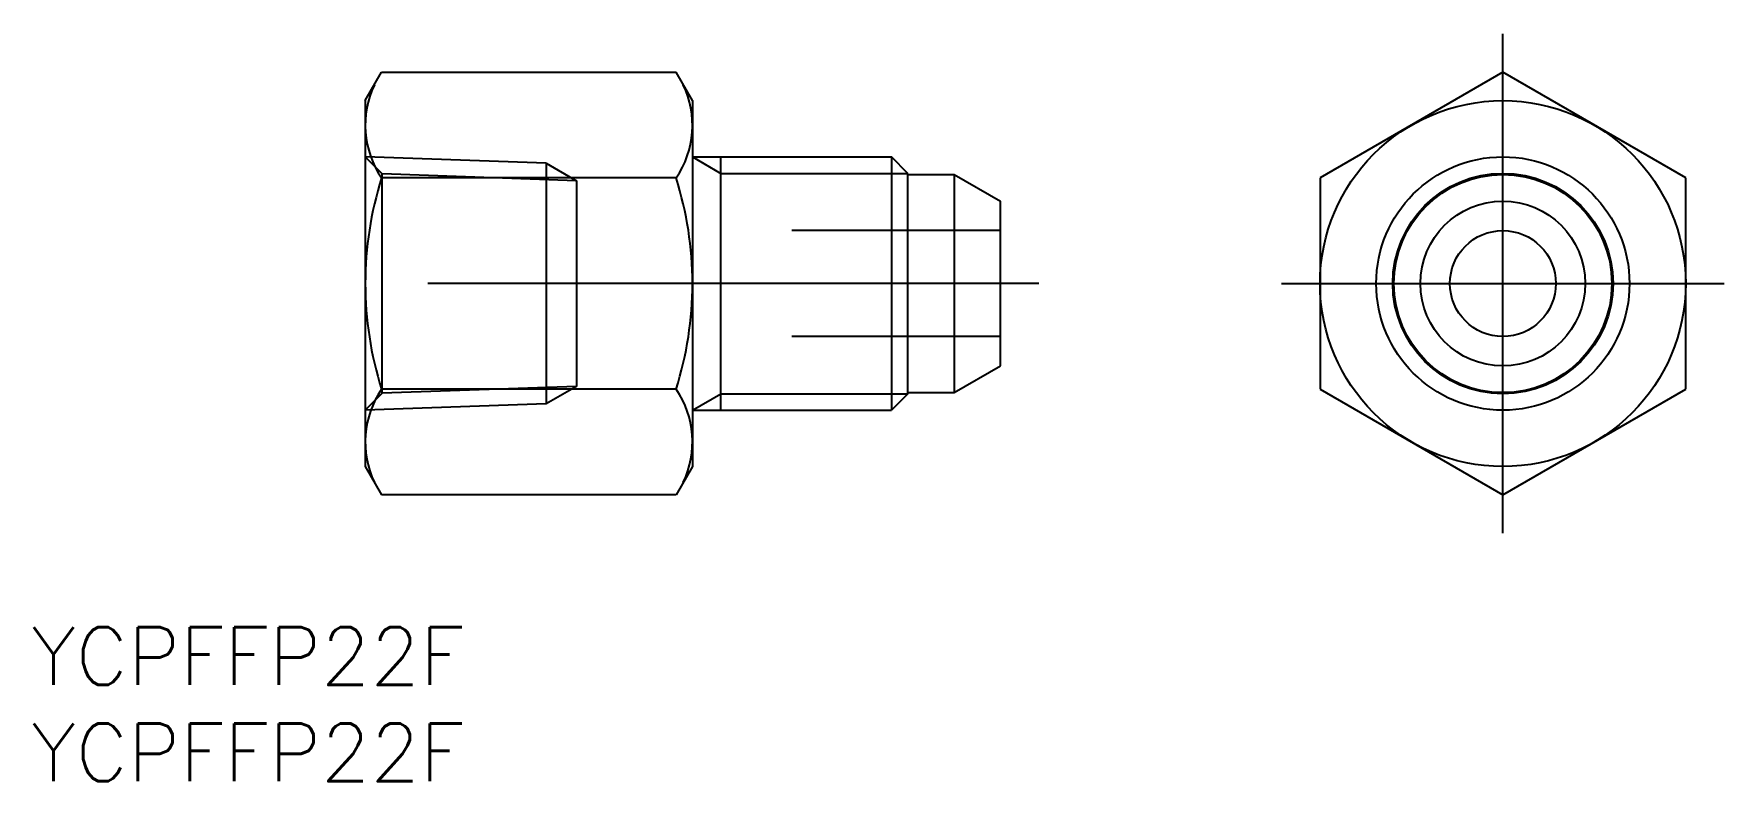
# Model space of a CAD drawing. Extents: x -76.3 to 11.5, y -25.8 to 13.
import ezdxf

# ---------------------------------------------------------------- set-up
doc = ezdxf.new("R2010")
doc.units = 0
doc.linetypes.add('CENTER', pattern=[50.8, 31.75, -6.35, 6.35, -6.35])
doc.linetypes.add('DASHED', pattern=[19.05, 12.7, -6.35])
doc.layers.get('0').update_dxf_attribs({"linetype": 'CONTINUOUS'})
doc.layers.add('CENTER', color=1, linetype='CENTER')
doc.styles.get("Standard").update_dxf_attribs({"font": 'txt.shx', "height": 3, "bigfont": 'bigfont.shx'})

msp = doc.modelspace()

# ---------------------------------------------------------------- linework, layer by layer
at = {"color": 7, "linetype": 'CONTINUOUS'}
for p, q in [((-59.109, 9.5), (-58.26, 10.97)), ((-58.26, 10.97), (-42.957, 10.97)), ((-42.109, 9.5), (-42.957, 10.97)), ((0, 10.97), (-9.5, 5.485)), ((9.5, 5.485), (0, 10.97)), ((-59.109, 9.5), (-59.109, -9.5)), ((-42.109, 9.5), (-42.109, -9.5)), ((-42.109, 6.578), (-31.765, 6.578)), ((-40.626, -6.579), (-40.626, 6.578)), ((-31.765, 6.578), (-31.765, -6.579)), ((-30.909, 5.723), (-31.765, 6.578)), ((-42.957, 5.485), (-58.26, 5.485)), ((-30.909, -5.723), (-30.909, 5.723)), ((-30.909, 5.665), (-28.509, 5.665)), ((-28.509, 5.665), (-28.509, -5.665)), ((-28.509, 5.665), (-26.109, 4.28)), ((-9.5, 5.485), (-9.5, -5.485)), ((9.5, -5.485), (9.5, 5.485)), ((-26.109, -4.28), (-26.109, 4.28)), ((-28.509, -5.665), (-26.109, -4.28)), ((-42.957, -5.485), (-58.26, -5.485)), ((-30.909, -5.723), (-31.765, -6.579)), ((-30.909, -5.665), (-28.509, -5.665)), ((-9.5, -5.485), (0, -10.97)), ((0, -10.97), (9.5, -5.485)), ((-42.109, -6.579), (-31.765, -6.579)), ((-59.109, -9.5), (-58.26, -10.97)), ((-42.109, -9.5), (-42.957, -10.97)), ((-42.957, -10.97), (-58.26, -10.97))]:
    msp.add_line(p, q, dxfattribs=at)
at = {"color": 3, "linetype": 'DASHED'}
for p, q in [((-58.222, 5.692), (-59.109, 6.578)), ((-49.709, 6.25), (-59.109, 6.578)), ((-49.709, 6.25), (-48.131, 5.339)), ((-49.709, 6.25), (-49.709, -6.25)), ((-48.131, 5.339), (-58.222, 5.692)), ((-58.222, -5.692), (-58.222, 5.692)), ((-48.131, 5.339), (-48.131, -5.339)), ((-26.109, 2.75), (-36.937, 2.75)), ((-26.109, -2.75), (-36.937, -2.75)), ((-58.222, -5.692), (-59.109, -6.579)), ((-48.131, -5.339), (-58.222, -5.692)), ((-48.131, -5.339), (-49.709, -6.25)), ((-49.709, -6.25), (-59.109, -6.579))]:
    msp.add_line(p, q, dxfattribs=at)
at = {"color": 3, "linetype": 'CONTINUOUS'}
for p, q in [((-42.109, 6.578), (-40.626, 5.723)), ((-40.626, 5.723), (-30.909, 5.723)), ((-42.109, -6.579), (-40.626, -5.723)), ((-40.626, -5.723), (-30.909, -5.723))]:
    msp.add_line(p, q, dxfattribs=at)
at = {"color": 7, "linetype": 'CONTINUOUS'}
for radius in [9.5, 6.579, 5.665, 4.28, 2.75]:
    msp.add_circle((0, 0), radius, dxfattribs=at)
at = {"color": 3, "linetype": 'CONTINUOUS'}
msp.add_circle((0, 0), 5.723, dxfattribs=at)
at = {"color": 7, "linetype": 'CONTINUOUS'}
for centre, radius, start, end in [((-54.253, 8.227), 4.856, 154.38425, 214.38425), ((-46.965, 8.227), 4.856, 325.61575, 25.61575), ((-40.957, 0), 18.151, 162.41205, 197.58795), ((-60.26, 0), 18.151, 342.41205, 17.58795), ((-54.253, -8.227), 4.856, 145.61575, 205.61575), ((-46.965, -8.227), 4.856, 334.38425, 34.38425)]:
    msp.add_arc(centre, radius, start, end, dxfattribs=at)
at = {"layer": 'CENTER', "color": 1, "linetype": 'CENTER'}
for p, q in [((0, -12.97), (0, 12.97)), ((-24.109, 0), (-61.109, 0)), ((-11.5, 0), (11.5, 0))]:
    msp.add_line(p, q, dxfattribs=at)

# ---------------------------------------------------------------- texts
at = {"color": 7, "linetype": 'CONTINUOUS'}
for p in [(-76.46, -20.845), (-76.46, -25.845)]:
    msp.add_text('YCPFFP22F', height=3, dxfattribs=at).set_placement(p)

doc.saveas('drawing.dxf')
